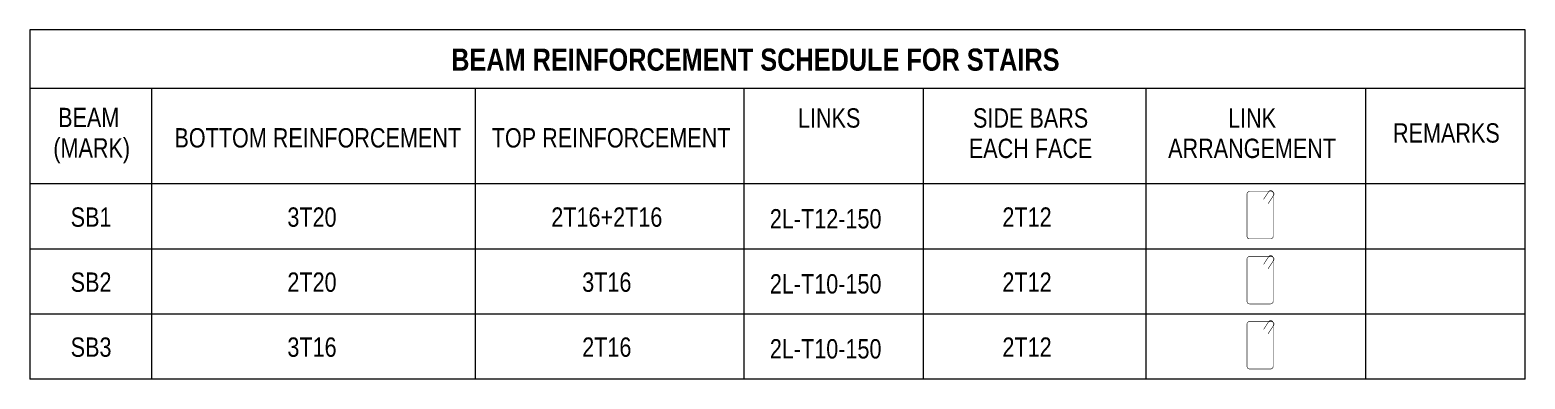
# Model space of a CAD drawing. Header units: millimetres. Extents: x -75675 to 439858, y -36597 to -1720.
# Drawn here: x -46048 to -18966, y -32996 to -26679 of the extents above; entities that cross this region are included whole.
import ezdxf

# ---------------------------------------------------------------- set-up
doc = ezdxf.new("R2010")
doc.units = ezdxf.units.MM
doc.header["$LTSCALE"] = 75
doc.layers.add('A-DETL-THIN', color=151, linetype='Continuous', lineweight=9)
doc.layers.add('G-ANNO-SCHD', color=231, linetype='Continuous', lineweight=5)
doc.layers.add('STR_TXT-L', color=1, linetype='Continuous')
doc.styles.add('Arial Narrow_B', font='ARIALNB.TTF', dxfattribs={"height": 5})
doc.styles.add('Arial_4', font='arial.ttf', dxfattribs={"width": 0.8, "height": 2.5})

msp = doc.modelspace()

# ---------------------------------------------------------------- linework, layer by layer
at = {"layer": 'A-DETL-THIN'}
for p, q in [((-46048, -26679), (-46048, -32996)), ((-18966, -26679), (-46048, -26679)), ((-18966, -32996), (-18966, -26679)), ((-18966, -27737), (-46048, -27737)), ((-43846, -27737), (-43846, -32996)), ((-37986, -27737), (-37986, -32996)), ((-33120, -27737), (-33120, -32996)), ((-29866, -27737), (-29866, -32996)), ((-25838, -27737), (-25838, -32996)), ((-21858, -27737), (-21858, -32996)), ((-18966, -29466), (-46048, -29466)), ((-18966, -30643), (-46048, -30643)), ((-18966, -31820), (-46048, -31820)), ((-18966, -32996), (-46048, -32996))]:
    msp.add_line(p, q, dxfattribs=at)
at = {"layer": 'STR_TXT-L', "const_width": 10, "flags": 128}
for points in [[(-23702, -29743), (-23612, -29606, -0.745278), (-23530, -29630), (-23530, -30415, -0.414234), (-23575, -30459), (-23958, -30459, -0.414228), (-24003, -30415), (-24003, -29648, -0.414198), (-23958, -29603), (-23560, -29603, -0.596184), (-23522, -29672), (-23622, -29824)], [(-23702, -30920), (-23612, -30782, -0.745278), (-23530, -30807), (-23530, -31591, -0.414234), (-23575, -31636), (-23958, -31636, -0.414228), (-24003, -31591), (-24003, -30824, -0.414198), (-23958, -30780), (-23560, -30780, -0.596184), (-23522, -30849), (-23622, -31001)], [(-23702, -32097), (-23612, -31959, -0.745278), (-23530, -31983), (-23530, -32768, -0.414234), (-23575, -32813), (-23958, -32813, -0.414228), (-24003, -32768), (-24003, -32001, -0.414198), (-23958, -31956), (-23560, -31956, -0.596184), (-23522, -32025), (-23622, -32177)]]:
    msp.add_lwpolyline(points, format="xyb", dxfattribs=at)

# ---------------------------------------------------------------- texts
at = {"layer": 'G-ANNO-SCHD', "attachment_point": 2}
for s, insert, char_height, width, line_spacing_factor, style in [('BEAM REINFORCEMENT SCHEDULE FOR STAIRS', (-32908, -27016), 400, 30647.1, 0.974696, 'Arial Narrow_B'), ('BEAM  (MARK)', (-44929, -28088), 350, 1530.29, 0.941778, 'Arial_4'), ('LINKS', (-31571, -28097), 350, 7759.93, 0.941778, 'Arial_4'), ('SIDE BARS \\PEACH FACE', (-27923, -28097), 350, 7759.93, 0.941778, 'Arial_4'), ('LINK ARRANGEMENT', (-23911, -28097), 350, 3764.46, 0.941778, 'Arial_4'), ('REMARKS', (-20392, -28368), 350, 2883.75, 0.941778, 'Arial_4'), ('BOTTOM REINFORCEMENT', (-40834, -28456), 350, 7759.93, 0.941778, 'Arial_4'), ('TOP REINFORCEMENT', (-35521, -28456), 350, 7759.93, 0.941778, 'Arial_4'), ('SB1', (-44940, -29890), 350, 715.58, 0.941778, 'Arial_4'), ('3T20', (-40939, -29890), 350, 1525.43, 0.941778, 'Arial_4'), ('2T16+2T16', (-35599, -29890), 350, 1525.43, 0.941778, 'Arial_4'), ('2L{\\fArial|b0|i0|c178|p34;-}T{\\fArial|b0|i0|c178|p34;1}2-150', (-31635, -29921), 350, 3020.86, 0.941778, 'Arial_4'), ('\\pxt4;2T12', (-27988, -29890), 350, 1525.43, 0.941778, 'Arial_4'), ('SB2', (-44940, -31067), 350, 715.58, 0.941778, 'Arial_4'), ('2T20', (-40939, -31067), 350, 1525.43, 0.941778, 'Arial_4'), ('3T16', (-35599, -31067), 350, 1525.43, 0.941778, 'Arial_4'), ('2L{\\fArial|b0|i0|c178|p34;-}T{\\fArial|b0|i0|c178|p34;1}0-150', (-31635, -31098), 350, 3020.86, 0.941778, 'Arial_4'), ('\\pxt4;2T12', (-27988, -31067), 350, 1525.43, 0.941778, 'Arial_4'), ('SB3', (-44940, -32243), 350, 715.58, 0.941778, 'Arial_4'), ('3T16', (-40939, -32243), 350, 1525.43, 0.941778, 'Arial_4'), ('2T16', (-35599, -32243), 350, 1525.43, 0.941778, 'Arial_4'), ('2L{\\fArial|b0|i0|c178|p34;-}T{\\fArial|b0|i0|c178|p34;1}0-150', (-31635, -32274), 350, 3020.86, 0.941778, 'Arial_4'), ('\\pxt4;2T12', (-27988, -32243), 350, 1525.43, 0.941778, 'Arial_4')]:
    msp.add_mtext(s, dxfattribs=dict(at, insert=insert, char_height=char_height, width=width, line_spacing_factor=line_spacing_factor, style=style))

doc.saveas('drawing.dxf')
